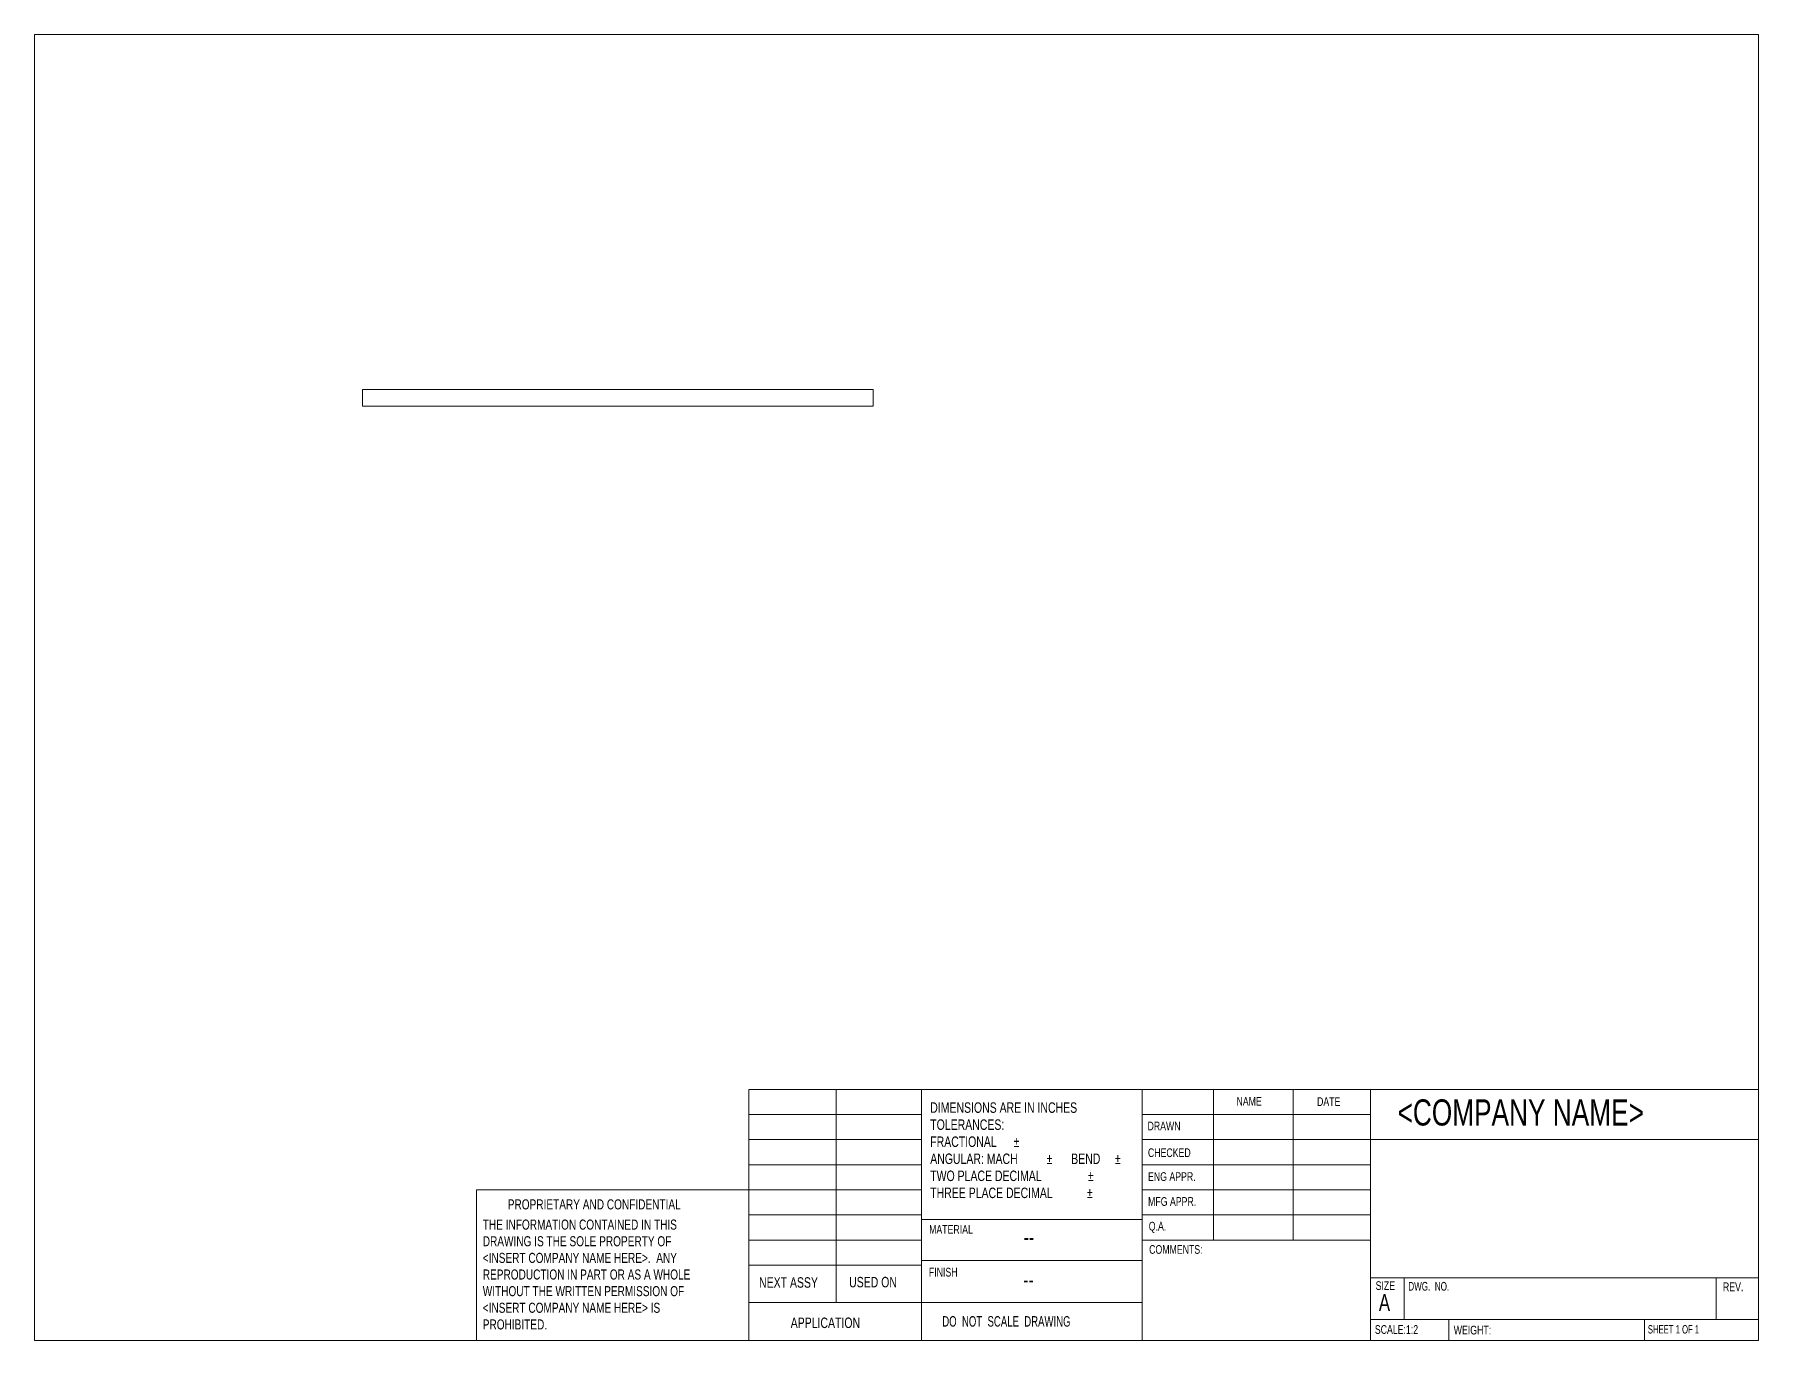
# Model space of a CAD drawing. Header units: millimetres. Extents: x 17 to 540, y 20 to 416.
import ezdxf

# ---------------------------------------------------------------- set-up
doc = ezdxf.new("R2010")
doc.units = ezdxf.units.MM
doc.header["$LTSCALE"] = 2
doc.styles.add('SLDTEXTSTYLE0', font='TXT', dxfattribs={"width": 0.75})
doc.styles.add('SLDTEXTSTYLE1', font='TXT', dxfattribs={"width": 0.694444})
doc.styles.add('SLDTEXTSTYLE2', font='TXT', dxfattribs={"width": 0.684783})
doc.styles.add('SLDTEXTSTYLE3', font='TXT', dxfattribs={"width": 0.6875})

# ---------------------------------------------------------------- blocks, each defined once
blk = doc.blocks.new('SW_NOTE_0')
at = {"color": 0, "linetype": 'Continuous', "lineweight": 0, "ltscale": 2, "char_height": 3.175, "attachment_point": 1, "style": 'SLDTEXTSTYLE0'}
for s, insert in [('DIMENSIONS ARE IN INCHES', (0, 4.09)), ('TOLERANCES:', (0, -1.08)), ('FRACTIONAL', (0, -6.26)), ('%%p', (25.28, -6.26)), ('ANGULAR: MACH', (0, -11.43)), ('%%p', (35.33, -11.43)), ('     BEND ', (38.36, -11.43)), ('%%p', (56.07, -11.43)), ('TWO PLACE DECIMAL    ', (0, -16.61)), ('%%p', (47.84, -16.61)), ('THREE PLACE DECIMAL  ', (0, -21.78)), ('%%p', (47.57, -21.78))]:
    blk.add_mtext(s, dxfattribs=dict(at, insert=insert))
blk = doc.blocks.new('SW_NOTE_1')
at = {"color": 0, "linetype": 'Continuous', "lineweight": 0, "ltscale": 2, "char_height": 3.048, "attachment_point": 1, "style": 'SLDTEXTSTYLE0'}
for s, insert in [('THE INFORMATION CONTAINED IN THIS', (0, 3.93)), ('DRAWING IS THE SOLE PROPERTY OF', (0, -1.12)), ('<INSERT COMPANY NAME HERE>.  ANY ', (0, -6.17)), ('REPRODUCTION IN PART OR AS A WHOLE', (0, -11.21)), ('WITHOUT THE WRITTEN PERMISSION OF', (0, -16.26)), ('<INSERT COMPANY NAME HERE> IS ', (0, -21.31)), ('PROHIBITED.', (0, -26.36))]:
    blk.add_mtext(s, dxfattribs=dict(at, insert=insert))

msp = doc.modelspace()

# ---------------------------------------------------------------- linework, layer by layer
at = {"color": 8, "linetype": 'Continuous', "lineweight": 0, "ltscale": 2}
for p, q in [((16.76, 416.16), (540, 416.16)), ((16.76, 416.16), (16.76, 19.92)), ((540, 19.92), (540, 416.16)), ((233.55, 19.92), (233.55, 96.12)), ((233.55, 96.12), (286, 96.12)), ((260.05, 96.12), (260.05, 31.47)), ((286, 19.92), (286, 96.12)), ((286, 96.12), (540, 96.12)), ((352.9, 96.12), (352.9, 19.92)), ((374.57, 96.12), (374.57, 50.4)), ((398.75, 96.12), (398.75, 50.4)), ((422.23, 96.12), (422.23, 19.92)), ((233.55, 88.5), (286, 88.5)), ((352.9, 88.5), (422.23, 88.5)), ((233.55, 80.88), (286, 80.88)), ((352.9, 80.88), (540, 80.88)), ((233.55, 73.26), (286, 73.26)), ((352.9, 73.26), (422.23, 73.26)), ((233.55, 65.64), (150.88, 65.64)), ((150.88, 65.64), (150.88, 19.92)), ((233.55, 65.64), (286, 65.64)), ((352.9, 65.64), (422.23, 65.64)), ((233.55, 58.02), (286, 58.02)), ((352.9, 58.02), (422.23, 58.02)), ((352.9, 56.63), (286, 56.63)), ((233.55, 50.4), (286, 50.4)), ((352.9, 50.4), (422.23, 50.4)), ((233.55, 42.78), (286, 42.78)), ((286, 44.17), (352.9, 44.17)), ((422.23, 38.97), (540, 38.97)), ((432.42, 38.97), (432.42, 26.27)), ((527.14, 38.97), (527.14, 26.27)), ((286, 31.47), (233.55, 31.47)), ((286, 31.47), (352.9, 31.47)), ((422.23, 26.27), (540, 26.27)), ((445.98, 26.27), (445.98, 19.92)), ((505.39, 26.27), (505.39, 19.92)), ((540, 19.92), (16.76, 19.92))]:
    msp.add_line(p, q, dxfattribs=at)
at = {"color": 7, "linetype": 'Continuous', "lineweight": 15, "ltscale": 2}
for p, q in [((116.28, 308.43), (116.28, 303.43)), ((271.28, 308.43), (116.28, 308.43)), ((271.28, 303.43), (271.28, 308.43)), ((116.28, 303.43), (271.28, 303.43))]:
    msp.add_line(p, q, dxfattribs=at)

# ---------------------------------------------------------------- block references
at = {"color": 8, "linetype": 'Continuous', "lineweight": 0, "ltscale": 2}
for name, p in [('SW_NOTE_0', (288.62, 88.08)), ('SW_NOTE_1', (152.81, 52.68))]:
    msp.add_blockref(name, p, dxfattribs=at)

# ---------------------------------------------------------------- texts
at = {"color": 8, "linetype": 'Continuous', "lineweight": 0, "ltscale": 2, "attachment_point": 1}
for s, insert, char_height, style in [('NAME', (381.57, 93.82), 2.646, 'SLDTEXTSTYLE0'), ('DATE', (406.02, 93.72), 2.646, 'SLDTEXTSTYLE0'), ('<COMPANY NAME>', (430.45, 93.08), 7.9375, 'SLDTEXTSTYLE0'), ('DRAWN', (354.57, 86.33), 2.646, 'SLDTEXTSTYLE0'), ('CHECKED', (354.69, 78.22), 2.646, 'SLDTEXTSTYLE0'), ('ENG APPR.', (354.72, 70.98), 2.646, 'SLDTEXTSTYLE0'), ('PROPRIETARY AND CONFIDENTIAL', (160.4, 62.74), 3.048, 'SLDTEXTSTYLE0'), ('MFG APPR.', (354.74, 63.42), 2.646, 'SLDTEXTSTYLE0'), ('MATERIAL', (288.28, 54.94), 2.646, 'SLDTEXTSTYLE0'), ('Q.A.', (354.94, 55.93), 2.646, 'SLDTEXTSTYLE0'), ('--', (316.99, 53.63), 4.763, 'SLDTEXTSTYLE0'), ('COMMENTS:', (355.06, 48.87), 2.646, 'SLDTEXTSTYLE0'), ('FINISH', (288.22, 41.98), 2.646, 'SLDTEXTSTYLE0'), ('NEXT ASSY', (236.67, 39.11), 3.175, 'SLDTEXTSTYLE0'), ('USED ON', (264, 39.22), 3.175, 'SLDTEXTSTYLE0'), ('--', (316.86, 40.75), 4.763, 'SLDTEXTSTYLE0'), ('SIZE', (423.8, 37.9), 2.646, 'SLDTEXTSTYLE0'), ('DWG.  NO.', (433.71, 37.69), 2.646, 'SLDTEXTSTYLE1'), ('REV.', (529.21, 37.53), 2.646, 'SLDTEXTSTYLE0'), ('A', (424.78, 33.99), 5.08, 'SLDTEXTSTYLE0'), ('APPLICATION', (246.27, 26.88), 3.175, 'SLDTEXTSTYLE0'), ('DO  NOT  SCALE  DRAWING', (292.27, 27.31), 3.175, 'SLDTEXTSTYLE2'), ('SCALE:1:2', (423.56, 24.58), 2.646, 'SLDTEXTSTYLE0'), ('WEIGHT:', (447.5, 24.4), 2.646, 'SLDTEXTSTYLE0'), ('SHEET 1 OF 1', (506.41, 24.59), 2.54, 'SLDTEXTSTYLE3')]:
    msp.add_mtext(s, dxfattribs=dict(at, insert=insert, char_height=char_height, style=style))

doc.saveas('drawing.dxf')
